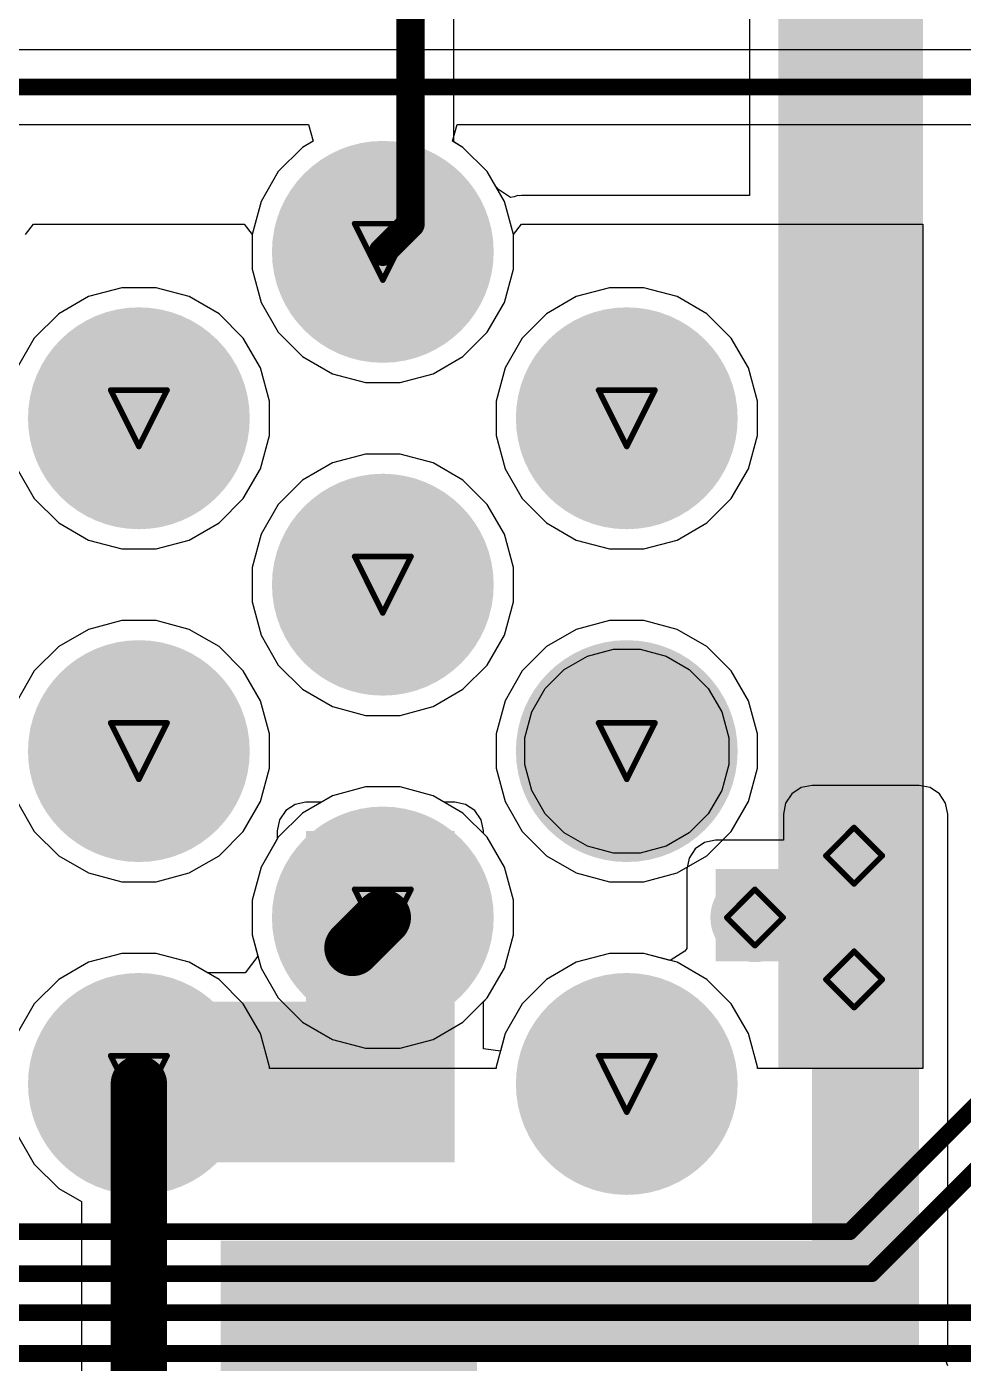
# Model space of a CAD drawing. Header units: inches. Extents: x -31 to 249, y -28 to 261.
# Drawn here: x 60.07 to 68.52, y 13.55 to 25.6 of the extents above; entities that cross this region are included whole.
import ezdxf

# ---------------------------------------------------------------- set-up
doc = ezdxf.new("R2010")
doc.units = ezdxf.units.IN
for name, color, linetype in [('Bottom Layer', 5, 'Continuous'), ('Bottom Solder', 6, 'Continuous'), ('Drill Drawing', 1, 'Continuous'), ('Multi-Layer', 9, 'Continuous'), ('Pad Holes', 156, 'Continuous'), ('Top Layer', 1, 'Continuous'), ('Top Solder', 216, 'Continuous'), ('Via Holes', 16, 'Continuous')]:
    doc.layers.add(name, color=color, linetype=linetype)

# ---------------------------------------------------------------- blocks, each defined once
blk = doc.blocks.new('1_1376430_8_40')
at = {"layer": 'Bottom Layer'}
h = blk.add_hatch(color=5, dxfattribs=at)
edge = h.paths.add_edge_path()
edge.add_arc((-4.25, 4.725), 1, 0, 360)
h = blk.add_hatch(color=5, dxfattribs=at)
edge = h.paths.add_edge_path()
edge.add_arc((-6.45, 3.225), 1, 0, 360)
h = blk.add_hatch(color=5, dxfattribs=at)
edge = h.paths.add_edge_path()
edge.add_arc((-2.05, 3.225), 1, 0, 360)
h = blk.add_hatch(color=5, dxfattribs=at)
edge = h.paths.add_edge_path()
edge.add_arc((-4.25, 1.725), 1, 0, 360)
h = blk.add_hatch(color=5, dxfattribs=at)
edge = h.paths.add_edge_path()
edge.add_arc((-6.45, 0.225), 1, 0, 360)
h = blk.add_hatch(color=5, dxfattribs=at)
edge = h.paths.add_edge_path()
edge.add_arc((-2.05, 0.225), 1, 0, 360)
h = blk.add_hatch(color=5, dxfattribs=at)
edge = h.paths.add_edge_path()
edge.add_arc((-4.25, -1.275), 1, 0, 360)
h = blk.add_hatch(color=5, dxfattribs=at)
edge = h.paths.add_edge_path()
edge.add_arc((-6.45, -2.775), 1, 0, 360)
h = blk.add_hatch(color=5, dxfattribs=at)
edge = h.paths.add_edge_path()
edge.add_arc((-2.05, -2.775), 1, 0, 360)
at = {"layer": 'Bottom Solder'}
h = blk.add_hatch(color=6, dxfattribs=at)
edge = h.paths.add_edge_path()
edge.add_arc((-4.25, 4.725), 1, 0, 360)
h = blk.add_hatch(color=6, dxfattribs=at)
edge = h.paths.add_edge_path()
edge.add_arc((-6.45, 3.225), 1, 0, 360)
h = blk.add_hatch(color=6, dxfattribs=at)
edge = h.paths.add_edge_path()
edge.add_arc((-2.05, 3.225), 1, 0, 360)
h = blk.add_hatch(color=6, dxfattribs=at)
edge = h.paths.add_edge_path()
edge.add_arc((-4.25, 1.725), 1, 0, 360)
h = blk.add_hatch(color=6, dxfattribs=at)
edge = h.paths.add_edge_path()
edge.add_arc((-6.45, 0.225), 1, 0, 360)
h = blk.add_hatch(color=6, dxfattribs=at)
edge = h.paths.add_edge_path()
edge.add_arc((-2.05, 0.225), 1, 0, 360)
h = blk.add_hatch(color=6, dxfattribs=at)
edge = h.paths.add_edge_path()
edge.add_arc((-4.25, -1.275), 1, 0, 360)
h = blk.add_hatch(color=6, dxfattribs=at)
edge = h.paths.add_edge_path()
edge.add_arc((-6.45, -2.775), 1, 0, 360)
h = blk.add_hatch(color=6, dxfattribs=at)
edge = h.paths.add_edge_path()
edge.add_arc((-2.05, -2.775), 1, 0, 360)
at = {"layer": 'Multi-Layer'}
h = blk.add_hatch(color=9, dxfattribs=at)
edge = h.paths.add_edge_path()
edge.add_arc((-4.25, 4.725), 1, 0, 360)
h = blk.add_hatch(color=9, dxfattribs=at)
edge = h.paths.add_edge_path()
edge.add_arc((-6.45, 3.225), 1, 0, 360)
h = blk.add_hatch(color=9, dxfattribs=at)
edge = h.paths.add_edge_path()
edge.add_arc((-2.05, 3.225), 1, 0, 360)
h = blk.add_hatch(color=9, dxfattribs=at)
edge = h.paths.add_edge_path()
edge.add_arc((-4.25, 1.725), 1, 0, 360)
h = blk.add_hatch(color=9, dxfattribs=at)
edge = h.paths.add_edge_path()
edge.add_arc((-6.45, 0.225), 1, 0, 360)
h = blk.add_hatch(color=9, dxfattribs=at)
edge = h.paths.add_edge_path()
edge.add_arc((-2.05, 0.225), 1, 0, 360)
h = blk.add_hatch(color=9, dxfattribs=at)
edge = h.paths.add_edge_path()
edge.add_arc((-4.25, -1.275), 1, 0, 360)
h = blk.add_hatch(color=9, dxfattribs=at)
edge = h.paths.add_edge_path()
edge.add_arc((-6.45, -2.775), 1, 0, 360)
h = blk.add_hatch(color=9, dxfattribs=at)
edge = h.paths.add_edge_path()
edge.add_arc((-2.05, -2.775), 1, 0, 360)
at = {"layer": 'Pad Holes'}
h = blk.add_hatch(color=7, dxfattribs=at)
edge = h.paths.add_edge_path()
edge.add_arc((-4.25, 4.725), 0.605, 0, 360)
h = blk.add_hatch(color=7, dxfattribs=at)
edge = h.paths.add_edge_path()
edge.add_arc((-6.45, 3.225), 0.605, 0, 360)
h = blk.add_hatch(color=7, dxfattribs=at)
edge = h.paths.add_edge_path()
edge.add_arc((-2.05, 3.225), 0.605, 0, 360)
h = blk.add_hatch(color=7, dxfattribs=at)
edge = h.paths.add_edge_path()
edge.add_arc((-4.25, 1.725), 0.605, 0, 360)
h = blk.add_hatch(color=7, dxfattribs=at)
edge = h.paths.add_edge_path()
edge.add_arc((-6.45, 0.225), 0.605, 0, 360)
h = blk.add_hatch(color=7, dxfattribs=at)
edge = h.paths.add_edge_path()
edge.add_arc((-2.05, 0.225), 0.605, 0, 360)
h = blk.add_hatch(color=7, dxfattribs=at)
edge = h.paths.add_edge_path()
edge.add_arc((-4.25, -1.275), 0.605, 0, 360)
h = blk.add_hatch(color=7, dxfattribs=at)
edge = h.paths.add_edge_path()
edge.add_arc((-6.45, -2.775), 0.605, 0, 360)
h = blk.add_hatch(color=7, dxfattribs=at)
edge = h.paths.add_edge_path()
edge.add_arc((-2.05, -2.775), 0.605, 0, 360)
at = {"layer": 'Top Layer'}
h = blk.add_hatch(color=1, dxfattribs=at)
edge = h.paths.add_edge_path()
edge.add_arc((-4.25, 4.725), 1, 0, 360)
h = blk.add_hatch(color=1, dxfattribs=at)
edge = h.paths.add_edge_path()
edge.add_arc((-6.45, 3.225), 1, 0, 360)
h = blk.add_hatch(color=1, dxfattribs=at)
edge = h.paths.add_edge_path()
edge.add_arc((-2.05, 3.225), 1, 0, 360)
h = blk.add_hatch(color=1, dxfattribs=at)
edge = h.paths.add_edge_path()
edge.add_arc((-4.25, 1.725), 1, 0, 360)
h = blk.add_hatch(color=1, dxfattribs=at)
edge = h.paths.add_edge_path()
edge.add_arc((-6.45, 0.225), 1, 0, 360)
h = blk.add_hatch(color=1, dxfattribs=at)
edge = h.paths.add_edge_path()
edge.add_arc((-2.05, 0.225), 1, 0, 360)
h = blk.add_hatch(color=1, dxfattribs=at)
edge = h.paths.add_edge_path()
edge.add_arc((-4.25, -1.275), 1, 0, 360)
h = blk.add_hatch(color=1, dxfattribs=at)
edge = h.paths.add_edge_path()
edge.add_arc((-6.45, -2.775), 1, 0, 360)
h = blk.add_hatch(color=1, dxfattribs=at)
edge = h.paths.add_edge_path()
edge.add_arc((-2.05, -2.775), 1, 0, 360)
at = {"layer": 'Top Solder'}
h = blk.add_hatch(color=216, dxfattribs=at)
edge = h.paths.add_edge_path()
edge.add_arc((-4.25, 4.725), 1, 0, 360)
h = blk.add_hatch(color=216, dxfattribs=at)
edge = h.paths.add_edge_path()
edge.add_arc((-6.45, 3.225), 1, 0, 360)
h = blk.add_hatch(color=216, dxfattribs=at)
edge = h.paths.add_edge_path()
edge.add_arc((-2.05, 3.225), 1, 0, 360)
h = blk.add_hatch(color=216, dxfattribs=at)
edge = h.paths.add_edge_path()
edge.add_arc((-4.25, 1.725), 1, 0, 360)
h = blk.add_hatch(color=216, dxfattribs=at)
edge = h.paths.add_edge_path()
edge.add_arc((-6.45, 0.225), 1, 0, 360)
h = blk.add_hatch(color=216, dxfattribs=at)
edge = h.paths.add_edge_path()
edge.add_arc((-2.05, 0.225), 1, 0, 360)
h = blk.add_hatch(color=216, dxfattribs=at)
edge = h.paths.add_edge_path()
edge.add_arc((-4.25, -1.275), 1, 0, 360)
h = blk.add_hatch(color=216, dxfattribs=at)
edge = h.paths.add_edge_path()
edge.add_arc((-6.45, -2.775), 1, 0, 360)
h = blk.add_hatch(color=216, dxfattribs=at)
edge = h.paths.add_edge_path()
edge.add_arc((-2.05, -2.775), 1, 0, 360)

msp = doc.modelspace()

# ---------------------------------------------------------------- hatches: boundary and pattern name
at = {"layer": 'Bottom Layer'}
msp.add_hatch(color=5, dxfattribs=at).paths.add_polyline_path([(66.852, 16.205), (68.156, 16.205), (68.156, 28.067), (66.852, 28.067)])
h = msp.add_hatch(color=5, dxfattribs=at)
edge = h.paths.add_edge_path()
edge.add_arc((67.535, 18.124), 0.3, 0, 360)
h = msp.add_hatch(color=5, dxfattribs=at)
edge = h.paths.add_edge_path()
edge.add_arc((66.641, 17.567), 0.3, 0, 360)
h = msp.add_hatch(color=5, dxfattribs=at)
edge = h.paths.add_edge_path()
edge.add_arc((67.535, 17.009), 0.3, 0, 360)
at = {"layer": 'Bottom Solder'}
h = msp.add_hatch(color=6, dxfattribs=at)
edge = h.paths.add_edge_path()
edge.add_arc((67.535, 18.124), 0.402, 0, 360)
h = msp.add_hatch(color=6, dxfattribs=at)
edge = h.paths.add_edge_path()
edge.add_arc((66.641, 17.567), 0.402, 0, 360)
h = msp.add_hatch(color=6, dxfattribs=at)
edge = h.paths.add_edge_path()
edge.add_arc((67.535, 17.009), 0.402, 0, 360)
at = {"layer": 'Top Layer'}
for points in [[(67.156, 13.637), (68.121, 13.637), (68.121, 18.499), (67.156, 18.499)], [(62.592, 15.427), (63.933, 15.427), (63.933, 18.347), (62.592, 18.347)], [(66.286, 17.173), (67.843, 17.173), (67.843, 18.004), (66.286, 18.004)], [(60.666, 15.359), (63.933, 15.359), (63.933, 16.808), (60.666, 16.808)], [(61.822, 3.231), (64.133, 3.231), (64.133, 14.654), (61.822, 14.654)], [(61.822, 13.637), (67.999, 13.637), (67.999, 14.654), (61.822, 14.654)]]:
    msp.add_hatch(color=1, dxfattribs=at).paths.add_polyline_path(points)
h = msp.add_hatch(color=1, dxfattribs=at)
edge = h.paths.add_edge_path()
edge.add_arc((67.535, 18.124), 0.3, 0, 360)
h = msp.add_hatch(color=1, dxfattribs=at)
edge = h.paths.add_edge_path()
edge.add_arc((66.641, 17.567), 0.3, 0, 360)
h = msp.add_hatch(color=1, dxfattribs=at)
edge = h.paths.add_edge_path()
edge.add_arc((67.535, 17.009), 0.3, 0, 360)
at = {"layer": 'Top Solder'}
h = msp.add_hatch(color=216, dxfattribs=at)
edge = h.paths.add_edge_path()
edge.add_arc((67.535, 18.124), 0.402, 0, 360)
h = msp.add_hatch(color=216, dxfattribs=at)
edge = h.paths.add_edge_path()
edge.add_arc((66.641, 17.567), 0.402, 0, 360)
h = msp.add_hatch(color=216, dxfattribs=at)
edge = h.paths.add_edge_path()
edge.add_arc((67.535, 17.009), 0.402, 0, 360)
at = {"layer": 'Via Holes'}
h = msp.add_hatch(color=7, dxfattribs=at)
edge = h.paths.add_edge_path()
edge.add_arc((67.535, 18.124), 0.15, 0, 360)
h = msp.add_hatch(color=7, dxfattribs=at)
edge = h.paths.add_edge_path()
edge.add_arc((66.641, 17.567), 0.15, 0, 360)
h = msp.add_hatch(color=7, dxfattribs=at)
edge = h.paths.add_edge_path()
edge.add_arc((67.535, 17.009), 0.15, 0, 360)

# ---------------------------------------------------------------- linework, layer by layer
at = {"layer": 'Bottom Layer'}
for p, q in [((63.924, 24.558), (63.924, 26.633)), ((66.593, 26.029), (66.593, 24.076)), ((64.008, 24.509), (63.924, 24.558)), ((64.227, 24.29), (64.008, 24.509)), ((64.305, 24.155), (64.227, 24.29)), ((64.327, 24.13), (64.305, 24.155)), ((64.437, 24.056), (64.327, 24.13)), ((64.47, 24.063), (64.437, 24.056)), ((64.502, 24.074), (64.47, 24.063)), ((64.519, 24.073), (64.502, 24.074)), ((64.536, 24.076), (64.519, 24.073)), ((66.593, 24.076), (64.536, 24.076)), ((60.063, 23.722), (60.136, 23.817)), ((60.136, 23.817), (62.034, 23.817)), ((62.034, 23.817), (62.107, 23.722)), ((64.463, 23.722), (64.536, 23.817)), ((64.536, 23.817), (68.156, 23.817)), ((68.156, 23.817), (68.156, 16.205)), ((62.107, 23.722), (62.107, 23.412)), ((64.463, 23.412), (64.463, 23.722)), ((62.107, 23.412), (62.187, 23.112)), ((64.382, 23.112), (64.463, 23.412)), ((60.63, 23.164), (60.362, 23.009)), ((60.93, 23.244), (60.63, 23.164)), ((61.24, 23.244), (60.93, 23.244)), ((61.539, 23.164), (61.24, 23.244)), ((61.808, 23.009), (61.539, 23.164)), ((65.03, 23.164), (64.762, 23.009)), ((65.33, 23.244), (65.03, 23.164)), ((65.64, 23.244), (65.33, 23.244)), ((65.939, 23.164), (65.64, 23.244)), ((66.208, 23.009), (65.939, 23.164)), ((62.187, 23.112), (62.342, 22.843)), ((64.227, 22.843), (64.382, 23.112)), ((60.362, 23.009), (60.142, 22.79)), ((62.027, 22.79), (61.808, 23.009)), ((64.762, 23.009), (64.542, 22.79)), ((66.427, 22.79), (66.208, 23.009)), ((60.142, 22.79), (59.987, 22.521)), ((62.182, 22.521), (62.027, 22.79)), ((62.342, 22.843), (62.562, 22.624)), ((64.008, 22.624), (64.227, 22.843)), ((64.542, 22.79), (64.387, 22.521)), ((66.582, 22.521), (66.427, 22.79)), ((62.562, 22.624), (62.83, 22.469)), ((63.739, 22.469), (64.008, 22.624)), ((62.263, 22.222), (62.182, 22.521)), ((62.83, 22.469), (63.13, 22.389)), ((63.44, 22.389), (63.739, 22.469)), ((64.387, 22.521), (64.307, 22.222)), ((66.663, 22.222), (66.582, 22.521)), ((63.13, 22.389), (63.44, 22.389)), ((62.263, 21.912), (62.263, 22.222)), ((64.307, 22.222), (64.307, 21.912)), ((66.663, 21.912), (66.663, 22.222)), ((62.182, 21.612), (62.263, 21.912)), ((64.307, 21.912), (64.387, 21.612)), ((66.582, 21.612), (66.663, 21.912)), ((59.987, 21.612), (60.142, 21.343)), ((62.027, 21.343), (62.182, 21.612)), ((64.387, 21.612), (64.542, 21.343)), ((66.427, 21.343), (66.582, 21.612)), ((60.142, 21.343), (60.362, 21.124)), ((61.808, 21.124), (62.027, 21.343)), ((64.542, 21.343), (64.762, 21.124)), ((66.208, 21.124), (66.427, 21.343)), ((60.362, 21.124), (60.63, 20.969)), ((61.539, 20.969), (61.808, 21.124)), ((64.762, 21.124), (65.03, 20.969)), ((65.939, 20.969), (66.208, 21.124)), ((60.63, 20.969), (60.93, 20.889)), ((61.24, 20.889), (61.539, 20.969)), ((65.03, 20.969), (65.33, 20.889)), ((65.64, 20.889), (65.939, 20.969)), ((60.93, 20.889), (61.24, 20.889)), ((65.33, 20.889), (65.64, 20.889)), ((65.33, 20.244), (65.03, 20.164)), ((65.64, 20.244), (65.33, 20.244)), ((65.939, 20.164), (65.64, 20.244)), ((65.03, 20.164), (64.762, 20.009)), ((66.208, 20.009), (65.939, 20.164)), ((64.762, 20.009), (64.542, 19.79)), ((66.427, 19.79), (66.208, 20.009)), ((64.921, 19.802), (65.13, 19.923)), ((65.13, 19.923), (65.364, 19.985)), ((65.364, 19.985), (65.606, 19.985)), ((65.606, 19.985), (65.839, 19.923)), ((65.839, 19.923), (66.049, 19.802)), ((64.542, 19.79), (64.387, 19.521)), ((64.75, 19.631), (64.921, 19.802)), ((66.049, 19.802), (66.22, 19.631)), ((66.582, 19.521), (66.427, 19.79)), ((64.387, 19.521), (64.307, 19.222)), ((64.629, 19.421), (64.75, 19.631)), ((66.22, 19.631), (66.341, 19.421)), ((66.663, 19.222), (66.582, 19.521)), ((64.566, 19.188), (64.629, 19.421)), ((66.341, 19.421), (66.404, 19.188)), ((64.307, 19.222), (64.307, 18.912)), ((64.566, 18.946), (64.566, 19.188)), ((66.404, 19.188), (66.404, 18.946)), ((66.663, 18.912), (66.663, 19.222)), ((64.629, 18.712), (64.566, 18.946)), ((66.404, 18.946), (66.341, 18.712)), ((64.307, 18.912), (64.387, 18.612)), ((66.582, 18.612), (66.663, 18.912)), ((63.13, 18.744), (62.83, 18.664)), ((63.44, 18.744), (63.13, 18.744)), ((63.739, 18.664), (63.44, 18.744)), ((64.75, 18.502), (64.629, 18.712)), ((66.341, 18.712), (66.22, 18.502)), ((62.83, 18.664), (62.562, 18.509)), ((64.008, 18.509), (63.739, 18.664)), ((64.387, 18.612), (64.542, 18.343)), ((66.427, 18.343), (66.582, 18.612)), ((62.562, 18.509), (62.342, 18.29)), ((64.227, 18.29), (64.008, 18.509)), ((64.921, 18.331), (64.75, 18.502)), ((66.22, 18.502), (66.049, 18.331)), ((64.542, 18.343), (64.762, 18.124)), ((65.13, 18.21), (64.921, 18.331)), ((66.049, 18.331), (65.839, 18.21)), ((66.208, 18.124), (66.427, 18.343)), ((62.342, 18.29), (62.187, 18.021)), ((64.382, 18.021), (64.227, 18.29)), ((65.364, 18.148), (65.13, 18.21)), ((65.839, 18.21), (65.606, 18.148)), ((64.762, 18.124), (65.03, 17.969)), ((65.606, 18.148), (65.364, 18.148)), ((65.939, 17.969), (66.208, 18.124)), ((62.187, 18.021), (62.107, 17.722)), ((64.463, 17.722), (64.382, 18.021)), ((65.03, 17.969), (65.33, 17.889)), ((65.64, 17.889), (65.939, 17.969)), ((65.33, 17.889), (65.64, 17.889)), ((62.107, 17.722), (62.107, 17.412)), ((64.463, 17.412), (64.463, 17.722)), ((62.107, 17.412), (62.187, 17.112)), ((64.382, 17.112), (64.463, 17.412)), ((60.93, 17.244), (60.63, 17.164)), ((61.24, 17.244), (60.93, 17.244)), ((61.539, 17.164), (61.24, 17.244)), ((65.33, 17.244), (65.03, 17.164)), ((65.64, 17.244), (65.33, 17.244)), ((65.939, 17.164), (65.64, 17.244)), ((60.63, 17.164), (60.362, 17.009)), ((61.808, 17.009), (61.539, 17.164)), ((62.187, 17.112), (62.342, 16.843)), ((64.227, 16.843), (64.382, 17.112)), ((65.03, 17.164), (64.762, 17.009)), ((66.208, 17.009), (65.939, 17.164)), ((60.362, 17.009), (60.142, 16.79)), ((62.027, 16.79), (61.808, 17.009)), ((64.762, 17.009), (64.542, 16.79)), ((66.427, 16.79), (66.208, 17.009)), ((60.142, 16.79), (59.987, 16.521)), ((62.182, 16.521), (62.027, 16.79)), ((62.342, 16.843), (62.562, 16.624)), ((64.008, 16.624), (64.227, 16.843)), ((64.542, 16.79), (64.387, 16.521)), ((66.582, 16.521), (66.427, 16.79)), ((62.263, 16.222), (62.182, 16.521)), ((62.562, 16.624), (62.83, 16.469)), ((63.739, 16.469), (64.008, 16.624)), ((64.387, 16.521), (64.307, 16.222)), ((66.663, 16.222), (66.582, 16.521)), ((62.83, 16.469), (63.13, 16.389)), ((63.13, 16.389), (63.44, 16.389)), ((63.44, 16.389), (63.739, 16.469)), ((62.263, 16.205), (62.263, 16.222)), ((64.307, 16.205), (62.263, 16.205)), ((64.307, 16.222), (64.307, 16.205)), ((66.663, 16.205), (66.663, 16.222)), ((68.156, 16.205), (66.663, 16.205))]:
    msp.add_line(p, q, dxfattribs=at)
for points in [[(63.535, 23.817, 0.254, 0.254, 0), (63.535, 29.576, 0.254, 0.254, 0)], [(63.285, 23.567, 0.254, 0.254, 0), (63.535, 23.817, 0.254, 0.254, 0)], [(67.494, 14.735, 0.152, 0.152, 0), (68.763, 16.004, 0.152, 0.152, 0)], [(67.694, 14.357, 0.152, 0.152, 0), (69.16, 15.823, 0.152, 0.152, 0)], [(59.578, 14.735, 0.152, 0.152, 0), (67.494, 14.735, 0.152, 0.152, 0)], [(58.523, 14.357, 0.152, 0.152, 0), (67.694, 14.357, 0.152, 0.152, 0)], [(50.726, 14.005, 0.152, 0.152, 0), (74.123, 14.005, 0.152, 0.152, 0)], [(42.363, 13.637, 0.152, 0.152, 0), (86.955, 13.637, 0.152, 0.152, 0)]]:
    msp.add_lwpolyline(points, format="xyseb", dxfattribs=at)
for points in [[(63.472, 23.817, 0.127, 0.127, 1), (63.599, 23.817, 0.127, 0.127, 1)], [(63.472, 23.817, 0.127, 0.127, 1), (63.599, 23.817, 0.127, 0.127, 1)], [(63.221, 23.567, 0.127, 0.127, 1), (63.348, 23.567, 0.127, 0.127, 1)], [(67.456, 14.735, 0.0762, 0.0762, 1), (67.532, 14.735, 0.0762, 0.0762, 1)], [(67.456, 14.735, 0.0762, 0.0762, 1), (67.532, 14.735, 0.0762, 0.0762, 1)], [(67.656, 14.357, 0.0762, 0.0762, 1), (67.732, 14.357, 0.0762, 0.0762, 1)], [(67.656, 14.357, 0.0762, 0.0762, 1), (67.732, 14.357, 0.0762, 0.0762, 1)]]:
    msp.add_lwpolyline(points, format="xyseb", close=True, dxfattribs=at)
at = {"layer": 'Drill Drawing'}
for points in [[(63.031, 23.821, 0.0508, 0.0508, 0), (63.539, 23.821, 0.0508, 0.0508, 0)], [(63.031, 23.821, 0.0508, 0.0508, 0), (63.285, 23.313, 0.0508, 0.0508, 0)], [(63.285, 23.313, 0.0508, 0.0508, 0), (63.539, 23.821, 0.0508, 0.0508, 0)], [(60.831, 22.321, 0.0508, 0.0508, 0), (61.339, 22.321, 0.0508, 0.0508, 0)], [(60.831, 22.321, 0.0508, 0.0508, 0), (61.085, 21.813, 0.0508, 0.0508, 0)], [(61.085, 21.813, 0.0508, 0.0508, 0), (61.339, 22.321, 0.0508, 0.0508, 0)], [(65.231, 22.321, 0.0508, 0.0508, 0), (65.739, 22.321, 0.0508, 0.0508, 0)], [(65.231, 22.321, 0.0508, 0.0508, 0), (65.485, 21.813, 0.0508, 0.0508, 0)], [(65.485, 21.813, 0.0508, 0.0508, 0), (65.739, 22.321, 0.0508, 0.0508, 0)], [(63.031, 20.821, 0.0508, 0.0508, 0), (63.539, 20.821, 0.0508, 0.0508, 0)], [(63.031, 20.821, 0.0508, 0.0508, 0), (63.285, 20.313, 0.0508, 0.0508, 0)], [(63.285, 20.313, 0.0508, 0.0508, 0), (63.539, 20.821, 0.0508, 0.0508, 0)], [(60.831, 19.321, 0.0508, 0.0508, 0), (61.339, 19.321, 0.0508, 0.0508, 0)], [(60.831, 19.321, 0.0508, 0.0508, 0), (61.085, 18.813, 0.0508, 0.0508, 0)], [(61.085, 18.813, 0.0508, 0.0508, 0), (61.339, 19.321, 0.0508, 0.0508, 0)], [(65.231, 19.321, 0.0508, 0.0508, 0), (65.739, 19.321, 0.0508, 0.0508, 0)], [(65.231, 19.321, 0.0508, 0.0508, 0), (65.485, 18.813, 0.0508, 0.0508, 0)], [(65.485, 18.813, 0.0508, 0.0508, 0), (65.739, 19.321, 0.0508, 0.0508, 0)], [(67.281, 18.124, 0.0508, 0.0508, 0), (67.535, 18.378, 0.0508, 0.0508, 0)], [(67.535, 18.378, 0.0508, 0.0508, 0), (67.789, 18.124, 0.0508, 0.0508, 0)], [(67.281, 18.124, 0.0508, 0.0508, 0), (67.535, 17.87, 0.0508, 0.0508, 0)], [(67.535, 17.87, 0.0508, 0.0508, 0), (67.789, 18.124, 0.0508, 0.0508, 0)], [(63.031, 17.821, 0.0508, 0.0508, 0), (63.539, 17.821, 0.0508, 0.0508, 0)], [(63.031, 17.821, 0.0508, 0.0508, 0), (63.285, 17.313, 0.0508, 0.0508, 0)], [(63.285, 17.313, 0.0508, 0.0508, 0), (63.539, 17.821, 0.0508, 0.0508, 0)], [(66.387, 17.567, 0.0508, 0.0508, 0), (66.641, 17.821, 0.0508, 0.0508, 0)], [(66.641, 17.821, 0.0508, 0.0508, 0), (66.895, 17.567, 0.0508, 0.0508, 0)], [(66.387, 17.567, 0.0508, 0.0508, 0), (66.641, 17.313, 0.0508, 0.0508, 0)], [(66.641, 17.313, 0.0508, 0.0508, 0), (66.895, 17.567, 0.0508, 0.0508, 0)], [(67.281, 17.009, 0.0508, 0.0508, 0), (67.535, 17.263, 0.0508, 0.0508, 0)], [(67.535, 17.263, 0.0508, 0.0508, 0), (67.789, 17.009, 0.0508, 0.0508, 0)], [(67.281, 17.009, 0.0508, 0.0508, 0), (67.535, 16.755, 0.0508, 0.0508, 0)], [(67.535, 16.755, 0.0508, 0.0508, 0), (67.789, 17.009, 0.0508, 0.0508, 0)], [(60.831, 16.321, 0.0508, 0.0508, 0), (61.339, 16.321, 0.0508, 0.0508, 0)], [(60.831, 16.321, 0.0508, 0.0508, 0), (61.085, 15.813, 0.0508, 0.0508, 0)], [(61.085, 15.813, 0.0508, 0.0508, 0), (61.339, 16.321, 0.0508, 0.0508, 0)], [(65.231, 16.321, 0.0508, 0.0508, 0), (65.739, 16.321, 0.0508, 0.0508, 0)], [(65.231, 16.321, 0.0508, 0.0508, 0), (65.485, 15.813, 0.0508, 0.0508, 0)], [(65.485, 15.813, 0.0508, 0.0508, 0), (65.739, 16.321, 0.0508, 0.0508, 0)]]:
    msp.add_lwpolyline(points, format="xyseb", dxfattribs=at)
for points in [[(63.018, 23.821, 0.0254, 0.0254, 1), (63.044, 23.821, 0.0254, 0.0254, 1)], [(63.018, 23.821, 0.0254, 0.0254, 1), (63.044, 23.821, 0.0254, 0.0254, 1)], [(63.526, 23.821, 0.0254, 0.0254, 1), (63.552, 23.821, 0.0254, 0.0254, 1)], [(63.526, 23.821, 0.0254, 0.0254, 1), (63.552, 23.821, 0.0254, 0.0254, 1)], [(63.272, 23.313, 0.0254, 0.0254, 1), (63.298, 23.313, 0.0254, 0.0254, 1)], [(63.272, 23.313, 0.0254, 0.0254, 1), (63.298, 23.313, 0.0254, 0.0254, 1)], [(60.818, 22.321, 0.0254, 0.0254, 1), (60.844, 22.321, 0.0254, 0.0254, 1)], [(60.818, 22.321, 0.0254, 0.0254, 1), (60.844, 22.321, 0.0254, 0.0254, 1)], [(61.326, 22.321, 0.0254, 0.0254, 1), (61.352, 22.321, 0.0254, 0.0254, 1)], [(61.326, 22.321, 0.0254, 0.0254, 1), (61.352, 22.321, 0.0254, 0.0254, 1)], [(65.218, 22.321, 0.0254, 0.0254, 1), (65.244, 22.321, 0.0254, 0.0254, 1)], [(65.218, 22.321, 0.0254, 0.0254, 1), (65.244, 22.321, 0.0254, 0.0254, 1)], [(65.726, 22.321, 0.0254, 0.0254, 1), (65.752, 22.321, 0.0254, 0.0254, 1)], [(65.726, 22.321, 0.0254, 0.0254, 1), (65.752, 22.321, 0.0254, 0.0254, 1)], [(61.072, 21.813, 0.0254, 0.0254, 1), (61.098, 21.813, 0.0254, 0.0254, 1)], [(61.072, 21.813, 0.0254, 0.0254, 1), (61.098, 21.813, 0.0254, 0.0254, 1)], [(65.472, 21.813, 0.0254, 0.0254, 1), (65.498, 21.813, 0.0254, 0.0254, 1)], [(65.472, 21.813, 0.0254, 0.0254, 1), (65.498, 21.813, 0.0254, 0.0254, 1)], [(63.018, 20.821, 0.0254, 0.0254, 1), (63.044, 20.821, 0.0254, 0.0254, 1)], [(63.018, 20.821, 0.0254, 0.0254, 1), (63.044, 20.821, 0.0254, 0.0254, 1)], [(63.526, 20.821, 0.0254, 0.0254, 1), (63.552, 20.821, 0.0254, 0.0254, 1)], [(63.526, 20.821, 0.0254, 0.0254, 1), (63.552, 20.821, 0.0254, 0.0254, 1)], [(63.272, 20.313, 0.0254, 0.0254, 1), (63.298, 20.313, 0.0254, 0.0254, 1)], [(63.272, 20.313, 0.0254, 0.0254, 1), (63.298, 20.313, 0.0254, 0.0254, 1)], [(60.818, 19.321, 0.0254, 0.0254, 1), (60.844, 19.321, 0.0254, 0.0254, 1)], [(60.818, 19.321, 0.0254, 0.0254, 1), (60.844, 19.321, 0.0254, 0.0254, 1)], [(61.326, 19.321, 0.0254, 0.0254, 1), (61.352, 19.321, 0.0254, 0.0254, 1)], [(61.326, 19.321, 0.0254, 0.0254, 1), (61.352, 19.321, 0.0254, 0.0254, 1)], [(65.218, 19.321, 0.0254, 0.0254, 1), (65.244, 19.321, 0.0254, 0.0254, 1)], [(65.218, 19.321, 0.0254, 0.0254, 1), (65.244, 19.321, 0.0254, 0.0254, 1)], [(65.726, 19.321, 0.0254, 0.0254, 1), (65.752, 19.321, 0.0254, 0.0254, 1)], [(65.726, 19.321, 0.0254, 0.0254, 1), (65.752, 19.321, 0.0254, 0.0254, 1)], [(61.072, 18.813, 0.0254, 0.0254, 1), (61.098, 18.813, 0.0254, 0.0254, 1)], [(61.072, 18.813, 0.0254, 0.0254, 1), (61.098, 18.813, 0.0254, 0.0254, 1)], [(65.472, 18.813, 0.0254, 0.0254, 1), (65.498, 18.813, 0.0254, 0.0254, 1)], [(65.472, 18.813, 0.0254, 0.0254, 1), (65.498, 18.813, 0.0254, 0.0254, 1)], [(67.522, 18.378, 0.0254, 0.0254, 1), (67.548, 18.378, 0.0254, 0.0254, 1)], [(67.522, 18.378, 0.0254, 0.0254, 1), (67.548, 18.378, 0.0254, 0.0254, 1)], [(67.268, 18.124, 0.0254, 0.0254, 1), (67.294, 18.124, 0.0254, 0.0254, 1)], [(67.268, 18.124, 0.0254, 0.0254, 1), (67.294, 18.124, 0.0254, 0.0254, 1)], [(67.776, 18.124, 0.0254, 0.0254, 1), (67.802, 18.124, 0.0254, 0.0254, 1)], [(67.776, 18.124, 0.0254, 0.0254, 1), (67.802, 18.124, 0.0254, 0.0254, 1)], [(63.018, 17.821, 0.0254, 0.0254, 1), (63.044, 17.821, 0.0254, 0.0254, 1)], [(63.018, 17.821, 0.0254, 0.0254, 1), (63.044, 17.821, 0.0254, 0.0254, 1)], [(63.526, 17.821, 0.0254, 0.0254, 1), (63.552, 17.821, 0.0254, 0.0254, 1)], [(63.526, 17.821, 0.0254, 0.0254, 1), (63.552, 17.821, 0.0254, 0.0254, 1)], [(66.629, 17.821, 0.0254, 0.0254, 1), (66.654, 17.821, 0.0254, 0.0254, 1)], [(66.629, 17.821, 0.0254, 0.0254, 1), (66.654, 17.821, 0.0254, 0.0254, 1)], [(67.522, 17.87, 0.0254, 0.0254, 1), (67.548, 17.87, 0.0254, 0.0254, 1)], [(67.522, 17.87, 0.0254, 0.0254, 1), (67.548, 17.87, 0.0254, 0.0254, 1)], [(66.375, 17.567, 0.0254, 0.0254, 1), (66.4, 17.567, 0.0254, 0.0254, 1)], [(66.375, 17.567, 0.0254, 0.0254, 1), (66.4, 17.567, 0.0254, 0.0254, 1)], [(66.883, 17.567, 0.0254, 0.0254, 1), (66.908, 17.567, 0.0254, 0.0254, 1)], [(66.883, 17.567, 0.0254, 0.0254, 1), (66.908, 17.567, 0.0254, 0.0254, 1)], [(63.272, 17.313, 0.0254, 0.0254, 1), (63.298, 17.313, 0.0254, 0.0254, 1)], [(63.272, 17.313, 0.0254, 0.0254, 1), (63.298, 17.313, 0.0254, 0.0254, 1)], [(66.629, 17.313, 0.0254, 0.0254, 1), (66.654, 17.313, 0.0254, 0.0254, 1)], [(66.629, 17.313, 0.0254, 0.0254, 1), (66.654, 17.313, 0.0254, 0.0254, 1)], [(67.522, 17.263, 0.0254, 0.0254, 1), (67.548, 17.263, 0.0254, 0.0254, 1)], [(67.522, 17.263, 0.0254, 0.0254, 1), (67.548, 17.263, 0.0254, 0.0254, 1)], [(67.268, 17.009, 0.0254, 0.0254, 1), (67.294, 17.009, 0.0254, 0.0254, 1)], [(67.268, 17.009, 0.0254, 0.0254, 1), (67.294, 17.009, 0.0254, 0.0254, 1)], [(67.776, 17.009, 0.0254, 0.0254, 1), (67.802, 17.009, 0.0254, 0.0254, 1)], [(67.776, 17.009, 0.0254, 0.0254, 1), (67.802, 17.009, 0.0254, 0.0254, 1)], [(67.522, 16.755, 0.0254, 0.0254, 1), (67.548, 16.755, 0.0254, 0.0254, 1)], [(67.522, 16.755, 0.0254, 0.0254, 1), (67.548, 16.755, 0.0254, 0.0254, 1)], [(60.818, 16.321, 0.0254, 0.0254, 1), (60.844, 16.321, 0.0254, 0.0254, 1)], [(60.818, 16.321, 0.0254, 0.0254, 1), (60.844, 16.321, 0.0254, 0.0254, 1)], [(61.326, 16.321, 0.0254, 0.0254, 1), (61.352, 16.321, 0.0254, 0.0254, 1)], [(61.326, 16.321, 0.0254, 0.0254, 1), (61.352, 16.321, 0.0254, 0.0254, 1)], [(65.218, 16.321, 0.0254, 0.0254, 1), (65.244, 16.321, 0.0254, 0.0254, 1)], [(65.218, 16.321, 0.0254, 0.0254, 1), (65.244, 16.321, 0.0254, 0.0254, 1)], [(65.726, 16.321, 0.0254, 0.0254, 1), (65.752, 16.321, 0.0254, 0.0254, 1)], [(65.726, 16.321, 0.0254, 0.0254, 1), (65.752, 16.321, 0.0254, 0.0254, 1)], [(61.072, 15.813, 0.0254, 0.0254, 1), (61.098, 15.813, 0.0254, 0.0254, 1)], [(61.072, 15.813, 0.0254, 0.0254, 1), (61.098, 15.813, 0.0254, 0.0254, 1)], [(65.472, 15.813, 0.0254, 0.0254, 1), (65.498, 15.813, 0.0254, 0.0254, 1)], [(65.472, 15.813, 0.0254, 0.0254, 1), (65.498, 15.813, 0.0254, 0.0254, 1)]]:
    msp.add_lwpolyline(points, format="xyseb", close=True, dxfattribs=at)
at = {"layer": 'Top Layer'}
for p, q in [((68.799, 25.389), (57.823, 25.389)), ((59.554, 24.716), (62.615, 24.716)), ((62.615, 24.716), (62.656, 24.564)), ((63.913, 24.564), (63.954, 24.716)), ((63.954, 24.716), (68.659, 24.716)), ((62.562, 24.509), (62.342, 24.29)), ((62.656, 24.564), (62.562, 24.509)), ((64.008, 24.509), (63.913, 24.564)), ((64.227, 24.29), (64.008, 24.509)), ((62.342, 24.29), (62.187, 24.021)), ((64.382, 24.021), (64.227, 24.29)), ((62.187, 24.021), (62.107, 23.722)), ((64.463, 23.722), (64.382, 24.021)), ((62.107, 23.722), (62.107, 23.412)), ((64.463, 23.412), (64.463, 23.722)), ((62.107, 23.412), (62.187, 23.112)), ((64.382, 23.112), (64.463, 23.412)), ((60.63, 23.164), (60.362, 23.009)), ((60.93, 23.244), (60.63, 23.164)), ((61.24, 23.244), (60.93, 23.244)), ((61.539, 23.164), (61.24, 23.244)), ((61.808, 23.009), (61.539, 23.164)), ((65.03, 23.164), (64.762, 23.009)), ((65.33, 23.244), (65.03, 23.164)), ((65.64, 23.244), (65.33, 23.244)), ((65.939, 23.164), (65.64, 23.244)), ((66.208, 23.009), (65.939, 23.164)), ((62.187, 23.112), (62.342, 22.843)), ((64.227, 22.843), (64.382, 23.112)), ((60.362, 23.009), (60.142, 22.79)), ((62.027, 22.79), (61.808, 23.009)), ((64.762, 23.009), (64.542, 22.79)), ((66.427, 22.79), (66.208, 23.009)), ((60.142, 22.79), (59.987, 22.521)), ((62.182, 22.521), (62.027, 22.79)), ((62.342, 22.843), (62.562, 22.624)), ((64.008, 22.624), (64.227, 22.843)), ((64.542, 22.79), (64.387, 22.521)), ((66.582, 22.521), (66.427, 22.79)), ((62.562, 22.624), (62.83, 22.469)), ((63.739, 22.469), (64.008, 22.624)), ((62.263, 22.222), (62.182, 22.521)), ((62.83, 22.469), (63.13, 22.389)), ((63.44, 22.389), (63.739, 22.469)), ((64.387, 22.521), (64.307, 22.222)), ((66.663, 22.222), (66.582, 22.521)), ((63.13, 22.389), (63.44, 22.389)), ((62.263, 21.912), (62.263, 22.222)), ((64.307, 22.222), (64.307, 21.912)), ((66.663, 21.912), (66.663, 22.222)), ((62.182, 21.612), (62.263, 21.912)), ((64.307, 21.912), (64.387, 21.612)), ((66.582, 21.612), (66.663, 21.912)), ((63.13, 21.744), (62.83, 21.664)), ((63.44, 21.744), (63.13, 21.744)), ((63.739, 21.664), (63.44, 21.744)), ((59.987, 21.612), (60.142, 21.343)), ((62.027, 21.343), (62.182, 21.612)), ((62.83, 21.664), (62.562, 21.509)), ((64.008, 21.509), (63.739, 21.664)), ((64.387, 21.612), (64.542, 21.343)), ((66.427, 21.343), (66.582, 21.612)), ((62.562, 21.509), (62.342, 21.29)), ((64.227, 21.29), (64.008, 21.509)), ((60.142, 21.343), (60.362, 21.124)), ((61.808, 21.124), (62.027, 21.343)), ((64.542, 21.343), (64.762, 21.124)), ((66.208, 21.124), (66.427, 21.343)), ((62.342, 21.29), (62.187, 21.021)), ((64.382, 21.021), (64.227, 21.29)), ((60.362, 21.124), (60.63, 20.969)), ((61.539, 20.969), (61.808, 21.124)), ((64.762, 21.124), (65.03, 20.969)), ((65.939, 20.969), (66.208, 21.124)), ((60.63, 20.969), (60.93, 20.889)), ((61.24, 20.889), (61.539, 20.969)), ((62.187, 21.021), (62.107, 20.722)), ((64.463, 20.722), (64.382, 21.021)), ((65.03, 20.969), (65.33, 20.889)), ((65.64, 20.889), (65.939, 20.969)), ((60.93, 20.889), (61.24, 20.889)), ((65.33, 20.889), (65.64, 20.889)), ((62.107, 20.722), (62.107, 20.412)), ((64.463, 20.412), (64.463, 20.722)), ((62.107, 20.412), (62.187, 20.112)), ((64.382, 20.112), (64.463, 20.412)), ((60.93, 20.244), (60.63, 20.164)), ((61.24, 20.244), (60.93, 20.244)), ((61.539, 20.164), (61.24, 20.244)), ((60.63, 20.164), (60.362, 20.009)), ((61.808, 20.009), (61.539, 20.164)), ((60.362, 20.009), (60.142, 19.79)), ((62.027, 19.79), (61.808, 20.009)), ((62.187, 20.112), (62.342, 19.843)), ((64.227, 19.843), (64.382, 20.112)), ((60.142, 19.79), (59.987, 19.521)), ((62.182, 19.521), (62.027, 19.79)), ((62.342, 19.843), (62.562, 19.624)), ((64.008, 19.624), (64.227, 19.843)), ((62.263, 19.222), (62.182, 19.521)), ((62.562, 19.624), (62.83, 19.469)), ((63.739, 19.469), (64.008, 19.624)), ((62.83, 19.469), (63.13, 19.389)), ((63.44, 19.389), (63.739, 19.469)), ((63.13, 19.389), (63.44, 19.389)), ((62.263, 18.912), (62.263, 19.222)), ((62.182, 18.612), (62.263, 18.912)), ((63.13, 18.744), (62.83, 18.664)), ((63.44, 18.744), (63.13, 18.744)), ((63.739, 18.664), (63.44, 18.744)), ((66.973, 18.682), (66.917, 18.598)), ((67.057, 18.739), (66.973, 18.682)), ((67.156, 18.758), (67.057, 18.739)), ((68.121, 18.758), (67.156, 18.758)), ((68.22, 18.739), (68.121, 18.758)), ((68.304, 18.682), (68.22, 18.739)), ((68.36, 18.598), (68.304, 18.682)), ((59.987, 18.612), (60.142, 18.343)), ((62.027, 18.343), (62.182, 18.612)), ((62.493, 18.587), (62.409, 18.531)), ((62.592, 18.606), (62.493, 18.587)), ((62.73, 18.606), (62.592, 18.606)), ((62.83, 18.664), (62.73, 18.606)), ((63.839, 18.606), (63.739, 18.664)), ((63.933, 18.606), (63.839, 18.606)), ((64.032, 18.587), (63.933, 18.606)), ((64.116, 18.531), (64.032, 18.587)), ((66.917, 18.598), (66.897, 18.499)), ((68.38, 18.499), (68.36, 18.598)), ((62.352, 18.447), (62.333, 18.347)), ((62.409, 18.531), (62.352, 18.447)), ((64.173, 18.447), (64.116, 18.531)), ((64.192, 18.347), (64.173, 18.447)), ((66.897, 18.499), (66.897, 18.263)), ((68.38, 13.637), (68.38, 18.499)), ((60.142, 18.343), (60.362, 18.124)), ((61.808, 18.124), (62.027, 18.343)), ((62.333, 18.347), (62.333, 18.273)), ((64.192, 18.325), (64.192, 18.347)), ((64.227, 18.29), (64.192, 18.325)), ((62.333, 18.273), (62.187, 18.021)), ((64.382, 18.021), (64.227, 18.29)), ((66.187, 18.243), (66.103, 18.187)), ((66.286, 18.263), (66.187, 18.243)), ((66.897, 18.263), (66.286, 18.263)), ((60.362, 18.124), (60.63, 17.969)), ((61.539, 17.969), (61.808, 18.124)), ((66.047, 18.103), (66.027, 18.004)), ((66.103, 18.187), (66.047, 18.103)), ((60.63, 17.969), (60.93, 17.889)), ((61.24, 17.889), (61.539, 17.969)), ((62.187, 18.021), (62.107, 17.722)), ((64.463, 17.722), (64.382, 18.021)), ((66.027, 18.004), (66.027, 17.289)), ((60.93, 17.889), (61.24, 17.889)), ((62.107, 17.722), (62.107, 17.412)), ((64.463, 17.412), (64.463, 17.722)), ((62.107, 17.412), (62.158, 17.22)), ((64.382, 17.112), (64.463, 17.412)), ((60.93, 17.244), (60.63, 17.164)), ((61.24, 17.244), (60.93, 17.244)), ((61.539, 17.164), (61.24, 17.244)), ((65.33, 17.244), (65.03, 17.164)), ((65.64, 17.244), (65.33, 17.244)), ((65.875, 17.181), (65.64, 17.244)), ((66.009, 17.263), (65.875, 17.181)), ((66.027, 17.289), (66.009, 17.263)), ((60.63, 17.164), (60.362, 17.009)), ((61.707, 17.067), (61.539, 17.164)), ((62.158, 17.22), (62.044, 17.067)), ((64.227, 16.843), (64.382, 17.112)), ((65.03, 17.164), (64.762, 17.009)), ((60.362, 17.009), (60.142, 16.79)), ((62.044, 17.067), (61.707, 17.067)), ((64.762, 17.009), (64.542, 16.79)), ((60.142, 16.79), (59.987, 16.521)), ((64.192, 16.808), (64.227, 16.843)), ((64.192, 16.382), (64.192, 16.808)), ((64.542, 16.79), (64.387, 16.521)), ((64.387, 16.521), (64.345, 16.362)), ((64.345, 16.362), (64.192, 16.382)), ((59.987, 15.612), (60.142, 15.343)), ((60.142, 15.343), (60.362, 15.124)), ((60.362, 15.124), (60.567, 15.006)), ((60.567, 15.006), (60.567, 3.231)), ((68.366, 13.566), (68.38, 13.637)), ((68.379, 13.526), (68.366, 13.566))]:
    msp.add_line(p, q, dxfattribs=at)
for points in [[(57.823, 25.053, 0.152, 0.152, 0), (68.799, 25.053, 0.152, 0.152, 0)], [(63.011, 17.293, 0.508, 0.508, 0), (63.285, 17.567, 0.508, 0.508, 0)], [(61.085, 2.159, 0.508, 0.508, 0), (61.085, 16.067, 0.508, 0.508, 0)]]:
    msp.add_lwpolyline(points, format="xyseb", dxfattribs=at)
for points in [[(63.158, 17.567, 0.254, 0.254, 1), (63.412, 17.567, 0.254, 0.254, 1)], [(62.884, 17.293, 0.254, 0.254, 1), (63.138, 17.293, 0.254, 0.254, 1)], [(60.958, 16.067, 0.254, 0.254, 1), (61.212, 16.067, 0.254, 0.254, 1)]]:
    msp.add_lwpolyline(points, format="xyseb", close=True, dxfattribs=at)

# ---------------------------------------------------------------- block references
msp.add_blockref('1_1376430_8_40', (67.535, 18.842))

doc.saveas('drawing.dxf')
